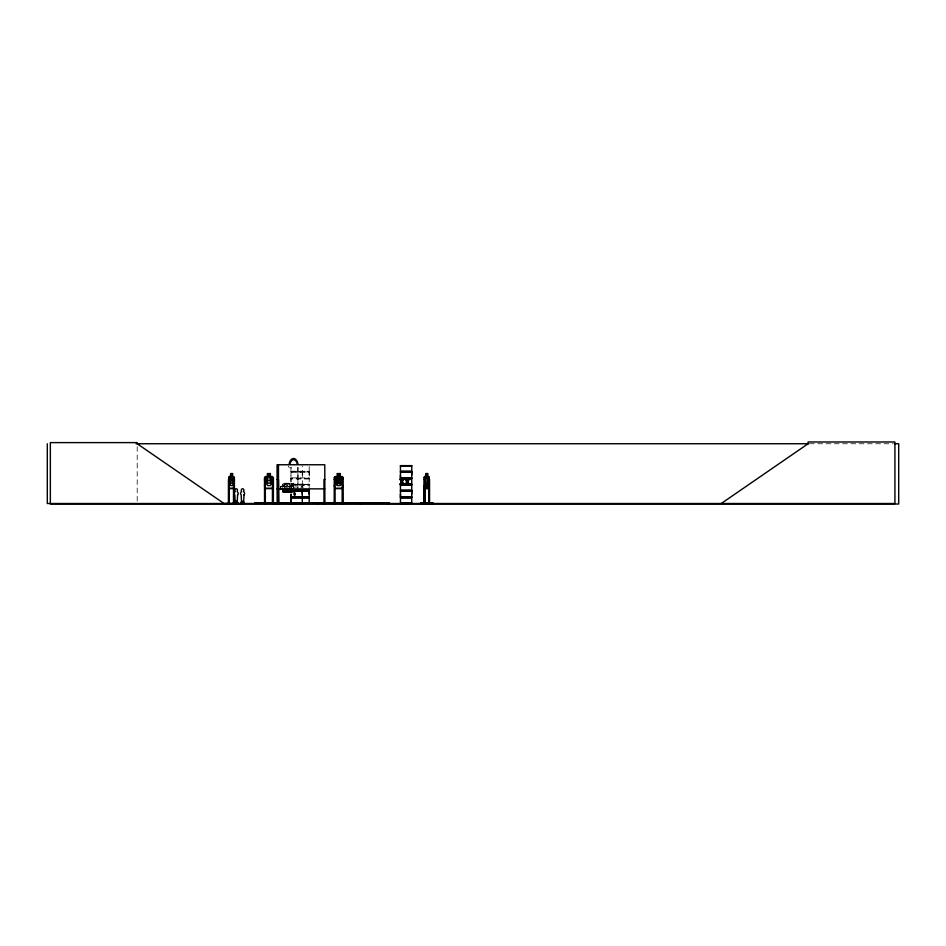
<?xml version="1.0" encoding="UTF-8"?>
<svg xmlns="http://www.w3.org/2000/svg" width="946" height="946" viewBox="0 0 946 946"><rect width="100%" height="100%" fill="white"/><g stroke="black" fill="none" stroke-linecap="round" stroke-linejoin="round"><path stroke-width="0.71" stroke-dasharray="4.73 3.55" d="M297.931 477.848L297.931 472.279L297.931 487.651M302.282 475.081L302.294 465.858M309.188 475.081L309.188 471.262L291.013 471.203L291.013 467.194M309.188 490.158L309.188 477.919L291.013 477.848L290.954 471.959L309.295 471.9M290.919 471.936L291.025 466.189M297.919 472.243L297.931 466.189M293.331 486.954L293.461 483.146L293.461 486.954M293.662 489.165L293.709 483.146L293.745 483.962M309.295 484.719L290.978 484.305L309.318 484.695L287.797 484.813L286.366 486.303M293.083 486.954L293.213 483.962M309.259 478.203L290.93 478.238L291.013 472.314L309.2 472.314L309.188 477.884M309.283 478.581L290.919 478.581L291.025 487.651M290.954 471.557L309.259 471.557M291.238 486.102L291.191 485.168L289.204 487.06L287.076 485.121L285.172 487.06L283.197 485.168L283.185 486.161M290.919 478.227L291.001 478.83M300.686 487.119L303.453 487.119M301.892 487.119L302.673 486.551M295.779 485.144L297.529 485.144M302.685 485.144L304.435 485.144M282.641 489.07L283.221 483.24L293.745 483.335M284.663 484.151L286.437 483.24M284.64 484.222L286.449 483.335M809.551 443.745L892.858 443.745M309.2 478.972L291.013 478.972L291.013 487.486M283.161 483.335L291.214 483.335L291.735 489.07M293.78 483.335L292.846 483.335L292.87 484.092M284.521 484.056L293.78 483.962M282.582 484.175L282.499 486.197M289.724 484.151L289.795 488.325M291.025 484.163L309.188 484.163M291.025 485.144L309.188 485.144M282.582 486.197L280.714 486.197L280.714 489.165M291.794 486.197L293.662 486.197M283.244 486.303L286.579 486.303L286.579 489.07M291.143 486.303L287.797 486.303L287.797 489.07M291.143 484.813L291.735 486.303L293.603 486.303M281.151 486.8L281.742 486.8M292.633 486.8L293.225 486.8M295.471 486.989L297.02 486.989M294.135 487.19L294.951 487.19M301.467 486.551L302.247 487.119M287.939 483.24L289.795 484.151M288.01 486.303L286.579 484.813L283.244 484.813L282.641 486.303L280.773 486.303L280.773 489.07M291.155 483.24L291.817 484.222M288.199 466.059L289.37 467.809M309.188 471.203L309.2 465.858M302.294 472.314L302.282 490.158M297.919 467.194L297.919 471.203M297.919 478.972L297.919 490.158M295.164 492.559L295.164 495.29L295.057 492.559M294.596 492.559L294.75 495.29M294.49 492.559L294.549 495.29M294.336 492.559L294.336 495.29M294.005 489.815L294.052 495.29M293.958 492.559L293.922 495.29M291.876 484.175L291.817 486.303M284.77 483.24L284.722 486.954M284.521 483.24L284.58 488.325M137.194 446.654L137.194 502.054M287.348 485.582L287.348 485.582"/><path stroke-width="1.42" d="M291.025 496.816L291.025 494.049L291.013 496.816L309.2 496.816L309.2 491.27L284.521 491.27M302.282 494.049L302.282 491.27L302.282 496.816M309.188 494.049L309.188 491.27M411.735 496.816L400.454 496.816L400.465 494.049M411.735 477.848L400.454 477.848L400.465 475.081M411.723 494.049L411.723 491.27M411.723 475.081L411.723 472.314M274.115 503.497L283.161 503.012L274.115 503.497M274.115 503.059L283.161 503.024M290.966 503.473L291.013 497.927L309.2 497.927L309.2 503.272L288.152 503.438M428.668 488.503L429.342 485.558L428.751 488.503L424.6 488.503L424.163 485.558M233.697 488.503L234.442 485.558L233.662 488.408L229.346 488.408M224.959 503.438L238.037 503.497L237.683 502.196L237.777 503.438M288.211 503.509L300.946 503.438M273.406 485.558L272.389 488.503L265.424 488.503L264.502 485.558M343.15 485.558L342.133 488.503L335.168 488.503L334.257 485.558M277.154 503.449L277.06 464.758L324.785 464.758L324.88 503.509L324.927 502.633M400.454 503.272L400.454 497.927L411.735 497.927L411.735 503.272L400.43 503.497M334.033 503.438L334.104 502.633M427.616 476.548L427.616 473.579L425.806 473.579L425.806 476.548L424.612 476.548L424.068 477.6L424.056 503.509M424.719 476.548L424.163 477.6M229.393 488.503L228.778 485.546L229.393 476.548M403.031 479.386L401.766 481.266L403.67 479.386L402.097 481.739L403.481 484.163M400.631 484.163L401.92 482.247L402.996 484.163M408.447 479.386L407.182 481.266L409.086 479.386L407.513 481.739L408.897 484.163M406.059 484.163L407.147 482.247L408.412 484.163M406.248 484.163L407.336 482.247M400.229 479.386L401.589 481.774L400.004 484.163L411.723 484.163M400.193 484.163L401.589 481.774M402.097 481.739L403.469 479.386M405.42 484.163L407.017 481.774L405.657 479.386M405.609 484.163L407.017 481.774M407.513 481.739L408.897 479.386M425.866 476.642L425.002 477.635L425.002 483.17L425.866 485.546L427.474 485.546L428.337 483.17L428.337 477.635L427.474 476.642M334.352 477.647L335.239 476.642L342.062 476.642L343.055 477.635M288.01 489.07L286.579 490.548L283.244 490.548L282.641 489.07L280.714 489.165M234.076 502.633L234.561 503.036M234.454 503.485L234.667 502.196L234.904 503.036M234.289 503.497L235.507 503.485L234.312 503.509L234.419 477.588L232.468 476.548L232.55 473.579L230.599 473.579L230.658 476.642M235.27 503.248L234.75 503.485M241.088 503.248L244.009 503.036M243.548 503.367L241.112 503.509M243.867 503.036L244.103 502.196L243.512 503.355M244.103 503.248L243.5 503.497M420.45 503.449L433.197 503.438M721.254 503.509L808.097 443.745L808.097 441.983L894.928 441.983L894.928 503.509L47.3 503.509L47.3 443.745M287.939 492.133L289.736 491.045M288.022 492.133L289.795 491.116L289.665 488.313M264.206 503.449L264.36 502.633M136.082 443.745L808.546 443.745M894.266 443.745L898.7 443.745L898.7 504.017L50.351 504.017L50.351 442.61L137.194 442.61L137.194 443.745L224.025 503.509M400.454 465.633L411.747 465.633M400.465 466.189L411.723 466.189M411.735 471.203L400.454 471.203L400.454 465.858L411.747 465.846L411.723 471.203M400.383 471.581L411.817 471.581M400.383 471.924L411.817 471.924M230.658 473.674L232.48 473.674M270.343 473.674L267.576 473.674L267.576 476.642L266.086 477.635L266.086 483.17L267.576 485.546L270.343 485.546L271.821 483.17L271.821 477.635L270.343 476.642L270.438 473.579L267.47 473.579L267.47 476.548L265.448 476.548L264.502 477.6L264.549 503.509M337.32 473.674L340.087 473.674L340.087 476.642L341.577 477.635L341.577 483.17L340.087 485.546L337.32 485.546L335.842 483.17L335.842 477.635L337.32 476.642L337.225 473.579L340.193 473.579L340.193 476.548L342.109 476.548L343.15 477.588L343.232 503.438M425.866 473.674L427.557 473.674M229.322 476.548L230.67 476.548M270.438 476.548L272.353 476.548L273.406 477.588L273.37 503.509M337.225 476.548L335.203 476.548L334.257 477.6L334.198 503.509M229.346 476.642L233.733 476.642L234.419 477.588M265.495 476.642L272.318 476.642M424.659 476.642C426.492 474.088 430.761 479.279 428.739 476.548L427.568 476.666M228.802 477.6L228.707 503.509M425.866 477.635L427.509 477.742M400.383 478.238L411.817 478.238M400.383 478.581L411.817 478.581M400.454 478.972L411.735 478.972L411.735 484.305L400.406 484.529L411.747 484.541M233.508 479.409L234.265 479.409M264.454 479.409L265.27 479.409L265.365 503.509M273.311 479.409L272.483 479.409L272.389 503.509M277.06 479.409L277.911 479.409L278.006 503.509M278.479 479.409L278.786 503.509L278.845 502.633M324.833 479.409L323.981 479.409L323.981 503.509M334.198 479.409L335.014 479.409L335.109 503.509M343.055 479.409L342.239 479.409L342.145 503.509M424.104 479.409L424.837 479.409M228.802 480.402L234.442 480.402M264.502 480.402L273.406 480.402M401.92 482.247L402.807 484.163M425.866 483.17L427.474 483.17M400.465 485.144L411.723 485.144M228.802 485.558L229.299 488.503L233.804 488.503M265.495 488.408L272.318 488.408M335.239 488.408L342.062 488.408M424.659 488.408L428.715 488.408M277.06 488.869L324.785 488.869M286.579 489.07C282.665 486.823 281.943 492.795 285.184 488.29C289.441 490.395 284.947 490.418 289.192 488.29C292.42 492.736 291.758 486.93 287.797 489.07M291.013 490.158L309.2 490.158M411.735 490.158L400.454 490.158L400.454 484.825L411.747 484.801L411.723 490.158M309.271 490.548L287.797 490.548L286.366 489.07M400.383 490.548L411.817 490.548M290.93 490.891L309.271 490.891M400.383 490.891L411.817 490.891M284.663 491.116L286.437 492.133M282.641 489.07L283.209 492.133L292.432 492.086M290.93 497.194L309.271 497.194M400.383 497.194L411.817 497.194M290.93 497.537L309.271 497.537M400.383 497.537L411.817 497.537M228.4 502.633L229.299 502.633M234.336 502.633L233.437 502.633L233.449 503.509M424.045 502.633L424.908 502.633M429.626 502.633L428.763 502.633L428.775 503.509L428.822 479.409L429.555 479.409L429.543 503.509L429.614 502.633M241.821 502.87L243.157 502.87M265.365 502.882L272.401 502.882M324.407 503.449L325.601 503.438M335.109 502.882L342.145 502.882M288.163 503.059L309.188 503.118M400.465 503.118L411.723 503.118M433.185 503.059L420.485 503.059L433.15 503.509M241.49 503.509L241.064 502.196L241.301 503.036M324.738 503.449L324.691 502.633M232.48 476.642L233.426 477.635L233.426 483.17L232.48 485.546L230.729 485.546L229.795 483.17L230.729 473.674M283.244 492.038L282.499 489.165M407.702 481.739L409.086 484.163M402.287 481.739L403.67 484.163M406.827 481.774L405.467 479.386L406.319 479.386L407.383 481.266M401.4 481.774L400.04 479.386L400.903 479.386L401.955 481.266M406.13 479.386L407.182 481.266M407.147 482.247L408.223 484.163M400.714 479.386L401.766 481.266M424.139 485.546L424.695 488.503M429.271 477.576L429.307 503.509M429.082 479.409L429.023 503.509M427.533 473.579L427.486 488.503M425.889 473.579L425.866 488.503M424.837 486.492L424.896 503.509M424.825 502.633L424.825 503.509M424.588 479.409L424.648 503.509M424.364 486.492L424.364 503.509M411.723 477.848L411.735 472.314L400.454 472.314L400.454 477.848M411.723 496.816L411.735 491.27L400.454 491.27L400.454 496.816M389.445 503.509L389.445 502.764L254.663 502.764L254.663 503.509M388.936 502.764L388.936 503.509M387.694 502.764L387.694 503.509M361.065 502.764L361.065 503.509M360.556 502.764L360.556 503.509M359.314 502.764L359.314 503.509M342.96 502.633L342.96 503.509M342.334 502.633L342.334 503.509M334.919 502.633L334.919 503.509M323.934 502.633L323.887 503.509M317.939 502.764L317.939 503.509M316.685 502.764L316.685 503.509M302.294 497.927L302.294 503.272M291.025 497.927L291.025 503.118M284.722 491.045L284.722 488.313L284.521 492.086M284.77 491.27L284.77 492.086M278.479 464.758L278.479 503.509M278.384 502.633L278.384 503.509M277.769 502.633L277.769 503.509M277.012 502.633L276.965 503.509M273.217 502.633L273.205 503.509M272.59 502.633L272.59 503.509M265.176 502.633L265.176 503.509M256.413 502.764L256.413 503.509M243.051 503.036L243.051 501.274L242.129 501.274L242.129 503.036M236.654 503.036L236.654 501.274L235.731 501.274L235.731 503.036M234.017 486.492L234.017 503.509M233.745 479.409L233.697 503.509M233.508 486.492L233.508 503.509M232.468 473.579L232.409 476.642M229.287 503.509L229.228 479.409L228.471 479.409L228.412 503.509M228.979 479.409L229.038 503.509M228.849 502.633L228.849 503.509M289.109 464.084A7.592 4.588 -90 0 1 293.544 458.455A7.592 4.588 -90 0 1 297.966 464.084M289.925 464.415A6.338 3.819 -90 0 1 293.615 459.709A6.338 3.819 -90 0 1 297.304 464.415M237.6 494.853L237.186 502.598L235.176 502.598L234.762 494.853A2.01 2.01 0 0 1 235.176 491.695C233.343 487.734 239.019 487.734 237.186 491.695A2.01 2.01 0 0 1 237.6 494.853M244.009 494.853L243.583 502.598L241.573 502.598L241.159 494.853A2.01 2.01 0 0 1 241.585 491.695C239.752 487.734 245.416 487.734 243.583 491.695A2.01 2.01 0 0 1 244.009 494.853M341.305 484.435L340.288 484.447L338.715 481.668C337.592 486.149 333.938 485.263 338.089 481.017C334.151 477.612 337.663 475.838 338.668 480.343C339.791 476.075 343.327 476.973 339.307 481.029L341.305 484.435M291.817 491.045L291.167 492.133L291.735 489.07L291.817 491.045M232.172 474.171L231.049 474.171L231.049 475.164L232.172 475.164L232.172 474.171M269.846 474.171L268.061 474.171L268.061 475.164L269.846 475.164L269.846 474.171M339.59 474.171L337.817 474.171L337.817 475.164L339.59 475.164L339.59 474.171M427.19 474.171L426.161 474.171L426.161 475.164L427.19 475.164L427.19 474.171M232.48 477.635L230.729 477.635L230.729 483.17L232.48 483.17L232.48 477.635M270.343 477.635L267.576 477.635L267.576 483.17L270.343 483.17L270.343 477.635M340.087 477.635L337.32 477.635L337.32 483.17L340.087 483.17L340.087 477.635"/></g></svg>
